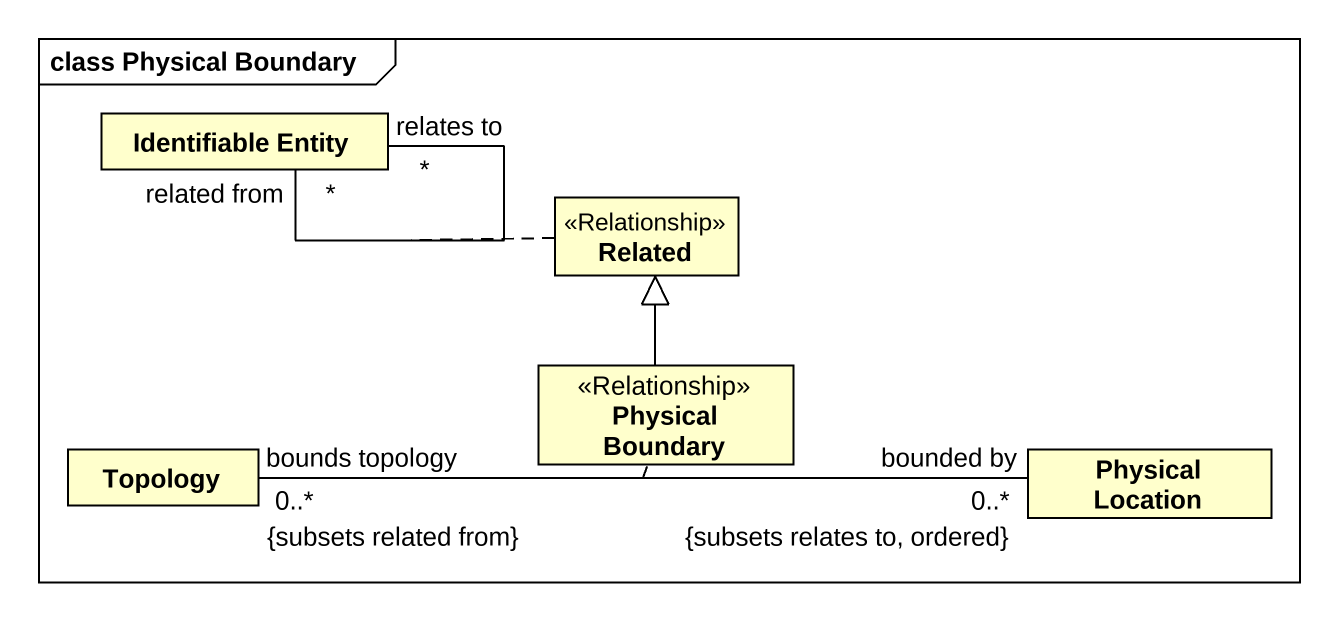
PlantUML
@startuml
mainframe class Physical Boundary
hide circle
hide empty members
class "Identifiable Entity" as Identifiable_Entity
class Related <<Relationship>>
class "Physical Boundary" as Physical_Boundary <<Relationship>>
class Topology
class "Physical Location" as Physical_Location
Identifiable_Entity "related from\n*" -- "relates to\n*" Identifiable_Entity
(Identifiable_Entity, Identifiable_Entity) .. Related
Physical_Boundary -up-|> Related
Topology "bounds topology\n0..*\n{subsets related from}" -right- "bounded by\n0..*\n{subsets relates to, ordered}" Physical_Location
(Topology, Physical_Location) .. Physical_Boundary
@enduml
